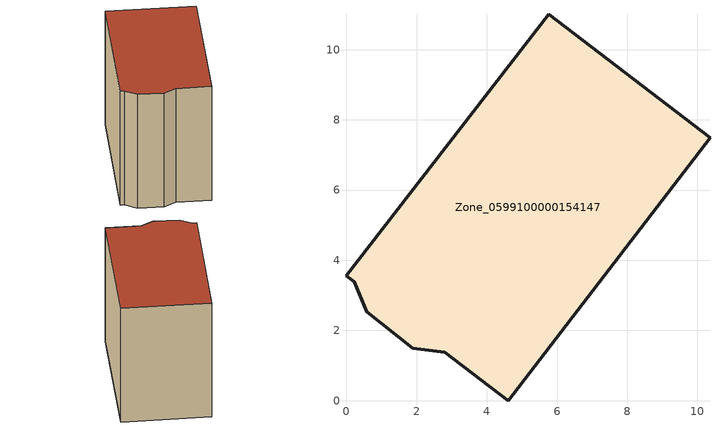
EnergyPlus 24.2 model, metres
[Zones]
Zone_0599100000154147
 floor ground (C_G): 1.89,1.5 0.58,2.54 0.22,3.39 0,3.56 5.77,11.01 10.36,7.5 4.61,0 2.8,1.38 z3.24
 wall outside (C_F): 0.58,2.54 1.89,1.5 2.8,1.38 4.61,0 10.36,7.5 5.77,11.01 0,3.56 0.22,3.39 0.58,2.54 z3.24:11.8
 roof outside (C_R): 5.77,11.01 0,3.56 0.22,3.39 0.58,2.54 1.89,1.5 2.8,1.38 4.61,0 10.36,7.5 z11.8
[BUILDING]
Pand.0599100000154147: North Axis=0; Terrain=City; Loads Convergence Tolerance Value=0.04; Temperature Convergence Tolerance Value=0.4; Solar Distribution=FullExterior; Maximum Number of Warmup Days=25; Minimum Number of Warmup Days=1
[Site:Location]
Rotterdam.The.Hague.AP_ZH_NLD Design_Conditions: Latitude=51.96; Longitude=4.45; Time Zone=1; Elevation=-4.5
[SITE:GROUNDTEMPERATURE:BUILDINGSURFACE]
18, 18, 18, 18, 18, 18, 18, 18, 18, 18, 18, 18
[MATERIAL] Thermal Absorptance=0.9; Solar Absorptance=0.7; Visible Absorptance=0.7
Name | Roughness | Thickness | Conductivity | Density | Specific Heat
G.TI.1946 | MediumSmooth | 0.15 | 1 | 540 | 1210
F.TI.1946 | Rough | 0.3 | 0.857143 | 1920 | 840
R.TI.1946 | MediumRough | 0.2 | 0.1 | 1500 | 1000
[CONSTRUCTION]
C_G: G.TI.1946
C_F: F.TI.1946
C_R: R.TI.1946
[ZONE]
Zone_0599100000154147: Type=1; Multiplier=1; Ceiling Height=Autocalculate; Volume=Autocalculate; Floor Area=autocalculate; Part of Total Floor Area=Yes
[ZONEINFILTRATION:DESIGNFLOWRATE]
Infil_Zone_0599100000154147: Zone or ZoneList or Space or SpaceList=Zone_0599100000154147; Schedule=AlwaysOn; Design Flow Rate Calculation Method=Flow/Area; Flow Rate per Floor Area=0.003; Constant Term Coefficient=1; Temperature Term Coefficient=0; Velocity Term Coefficient=0; Velocity Squared Term Coefficient=0
[HVACTEMPLATE:ZONE:IDEALLOADSAIRSYSTEM]
Zone_0599100000154147: Maximum Heating Supply Air Temperature=50; Minimum Cooling Supply Air Temperature=13; Maximum Heating Supply Air Humidity Ratio=0.0156; Minimum Cooling Supply Air Humidity Ratio=0.0077; Heating Limit=NoLimit; Cooling Limit=NoLimit; Dehumidification Control Type=ConstantSensibleHeatRatio; Cooling Sensible Heat Ratio=0.7; Dehumidification Setpoint=60; Humidification Control Type=None; Humidification Setpoint=30; Outdoor Air Method=None; Outdoor Air Flow Rate per Person=0.00944; Outdoor Air Flow Rate per Zone Floor Area=0; Outdoor Air Flow Rate per Zone=0; Demand Controlled Ventilation Type=None; Outdoor Air Economizer Type=NoEconomizer; Heat Recovery Type=None; Sensible Heat Recovery Effectiveness=0.7; Latent Heat Recovery Effectiveness=0.65
[ZONECONTROL:THERMOSTAT]
ThermostatControl_Zone_0599100000154147: Zone or ZoneList=Zone_0599100000154147; Control Type Schedule=DualSetpointControlType; Control 1=Thermostat_Zone_0599100000154147; Temperature Difference Between Cutout And Setpoint=0
[THERMOSTATSETPOINT:DUALSETPOINT]
Thermostat_Zone_0599100000154147: Heating Setpoint Temperature Schedule=HeatingSetpoint_Zone_0599100000154147; Cooling Setpoint Temperature Schedule=CoolingSetpoint_Zone_0599100000154147
[SCHEDULE:COMPACT]
HeatingSetpoint_Zone_0599100000154147: Through: 12/31, For: AllDays, Until: 24:00, 21
CoolingSetpoint_Zone_0599100000154147: Through: 12/31, For: AllDays, Until: 24:00, 24
DualSetpointControlType: Through: 12/31, For: AllDays, Until: 24:00, 4
AlwaysOn: Through: 12/31, For: AllDays, Until: 24:00, 1
